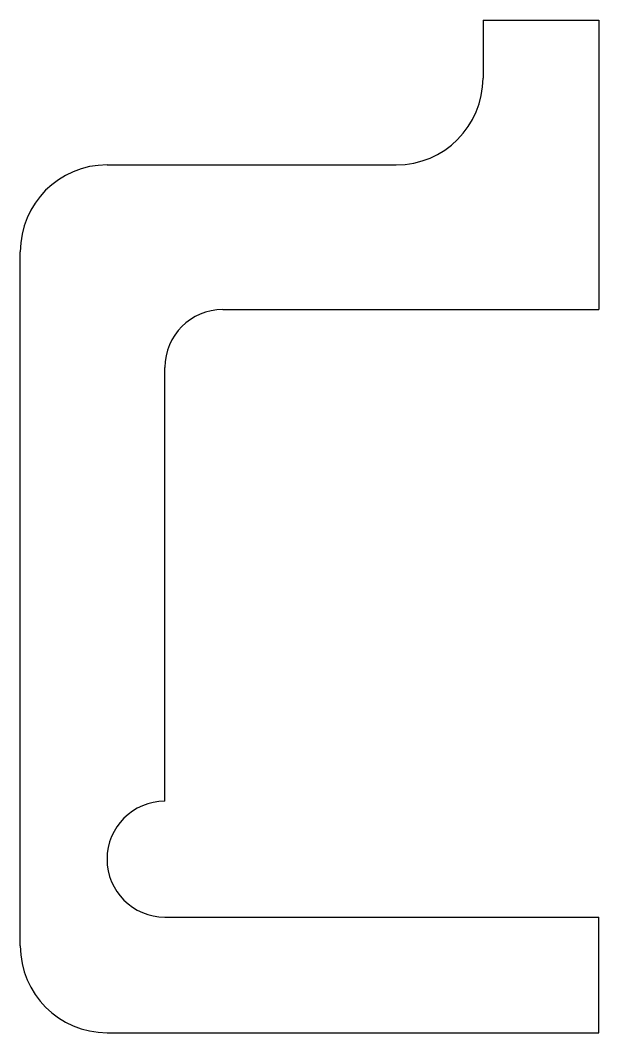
# Model space of a CAD drawing. Extents: x 0 to 20, y 20 to 55.
import ezdxf

# ---------------------------------------------------------------- set-up
doc = ezdxf.new("R2010")
doc.units = 0
doc.layers.get('0').update_dxf_attribs({"linetype": 'CONTINUOUS'})

msp = doc.modelspace()

# ---------------------------------------------------------------- linework, layer by layer
for p, q in [((16, 55), (20, 55)), ((16, 55), (16, 53)), ((20, 55), (20, 45)), ((3, 50), (13, 50)), ((0, 23), (0, 47)), ((7, 45), (20, 45)), ((5, 28), (5, 43)), ((5, 24), (20, 24)), ((20, 20), (20, 24)), ((3, 20), (20, 20))]:
    msp.add_line(p, q)
for centre, radius, start, end in [((13, 53), 3, 270, 0), ((3, 47), 3, 90, 180), ((7, 43), 2, 90, 180), ((5, 26), 2, 90, 270), ((3, 23), 3, 180, 270)]:
    msp.add_arc(centre, radius, start, end)

doc.saveas('drawing.dxf')
